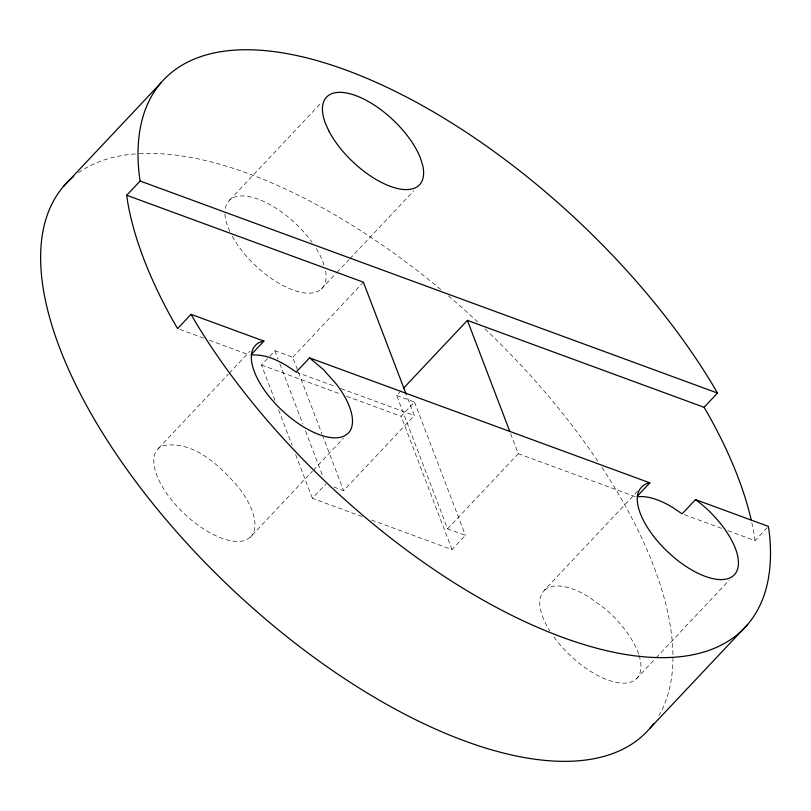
<?xml version="1.0" encoding="UTF-8"?>
<svg xmlns="http://www.w3.org/2000/svg" width="811" height="811" viewBox="0 0 811 811"><rect width="100%" height="100%" fill="white"/><g stroke="black" fill="none" stroke-linecap="round" stroke-linejoin="round"><path stroke-width="0.61" stroke-dasharray="4.05 3.04" d="M637.669 491.091L544.465 590.104L541.687 593.743L540.116 598.376A63.887 29.034 43.3 0 0 549.797 630.877M229.635 200.124L321.115 102.936M158.51 448.361L228.418 374.104M229.28 373.182L249.991 351.183M321.369 288.99L336.038 273.408M336.91 272.496L348.983 259.652M349.845 258.739L413.711 190.899M274.98 400.391L261.466 365.001L269.009 356.982M269.85 356.1L274.878 350.757L292.7 357.296L321.987 433.986M292.7 357.296L363.399 282.187M250.254 537.237A63.887 29.034 43.3 0 0 238.87 487.746C220.318 466.132 193.373 439.724 162.423 445.817A63.887 29.034 43.3 0 0 176.109 505.354A63.887 29.034 43.3 0 0 246.341 539.781L250.254 537.237L312.387 471.232M313.249 470.309L343.459 438.224M371.539 520.044L452.011 549.594L465.423 535.351L447.601 528.813L396.691 395.494L400.999 390.912M362.081 516.566L312.377 498.319L325.779 484.076M452.011 549.594L401.11 416.276L414.512 402.033L396.691 395.494M334.102 487.127L343.611 490.614L414.309 415.506L406.656 395.454M447.601 528.813L518.3 453.704L510.636 433.642M727.954 530.698L754.99 540.623L768.392 526.38M636.199 678.979L655.187 658.806M656.048 657.893L729.413 579.966M544.465 590.104L548.368 587.559L553.315 586.181A63.887 29.034 43.3 0 1 588.543 596.774L604.256 608.088A63.887 29.034 43.3 0 1 638.713 654.345M179.971 329.448L203.49 338.086M209.36 340.245L249.332 354.924M296.157 372.117L335.146 386.431M341.056 388.611L414.309 415.506M518.3 453.704L636.463 497.092M684.454 514.721L722.074 528.539M261.466 365.001L340.752 394.116M346.672 396.285L401.11 416.276M229.959 231.53L227.962 227.1A63.887 29.034 43.3 0 1 224.941 213.932M414.512 402.033L465.423 535.351M322.433 435.172L343.611 490.614M274.878 350.757L278.031 359.009M279.825 363.733L302.807 423.9M305.514 430.976L323.082 476.99M278.589 409.829L292.102 445.229M295.701 454.667L312.377 498.319M324.005 265.146L323.042 262.014A63.887 29.034 43.3 0 0 315.357 247.132M754.99 540.623L753.987 533.648A399.306 181.461 43.3 0 0 751.807 522.588M78.414 172.784A399.306 181.461 43.3 0 1 136.947 153.786M139.34 153.644A399.306 181.461 43.3 0 1 440.931 289.598M448.412 295.893A399.306 181.461 43.3 0 1 477.75 322.018M484.917 328.769A399.306 181.461 43.3 0 1 598.66 462.483M601.965 467.45A399.306 181.461 43.3 0 1 659.008 715.495M639.088 655.501A63.887 29.034 43.3 0 1 625.98 683.065A63.887 29.034 43.3 0 1 576.418 660.995L568.977 654.284A63.887 29.034 43.3 0 1 553.051 635.783M325.606 271.067A63.887 29.034 43.3 0 1 292.122 289.679A63.887 29.034 43.3 0 1 231.824 235.484M225.276 208.397A63.887 29.034 43.3 0 1 259.581 199.709A63.887 29.034 43.3 0 1 312.113 242.367"/><path stroke-width="1.22" d="M63.471 186.408L160.983 82.813M251.349 354.458L263.92 341.107L191.031 314.344L177.619 328.587L172.753 320.193A399.306 181.461 43.3 0 1 127.712 202.243L126.719 195.269L140.121 181.025L139.239 174.892A399.306 181.461 43.3 0 1 345.942 70.05A399.306 181.461 43.3 0 1 713.204 385.681L717.492 393.061L704.08 407.304L467.389 320.386L403.584 388.165M637.294 496.2L649.864 482.849L309.559 357.874L296.157 372.117C283.201 362.852 267.995 353.819 251.471 355.086M191.031 314.344L195.309 321.724A399.306 181.461 43.3 0 0 562.581 637.355A399.306 181.461 43.3 0 0 769.274 532.513L768.392 526.38L695.514 499.617L682.102 513.86L672.654 507.422A63.887 29.034 43.3 0 0 637.426 496.819M650.016 728.187L747.529 624.592M263.92 341.107L259.936 342.222A63.887 29.034 43.3 0 0 273.631 401.759A63.887 29.034 43.3 0 0 343.864 436.176L347.767 433.642A63.887 29.034 43.3 0 0 336.393 384.15L323.265 369.451L309.559 357.874M649.864 482.849C643.691 483.711 638.723 488.668 637.628 494.781A63.887 29.034 43.3 0 0 666.5 550.689L673.931 557.4A63.887 29.034 43.3 0 0 736.5 571.745A63.887 29.034 43.3 0 0 701.779 504.483L695.514 499.617M140.121 181.025L717.492 393.061M126.719 195.269L363.399 282.187L406.199 394.278M704.08 407.304L708.946 415.698A399.306 181.461 43.3 0 1 751.239 520.084M467.389 320.386L509.744 431.28M653.727 723.534A399.306 181.461 43.3 0 1 231.743 588.847A399.306 181.461 43.3 0 1 73.659 176.433M328.779 130.814L325.485 123.505A63.887 29.034 43.3 0 1 355.694 95.576A63.887 29.034 43.3 0 1 420.554 158.419L422.683 165.302A63.887 29.034 43.3 0 1 390.355 186.348A63.887 29.034 43.3 0 1 328.779 130.814"/></g></svg>
